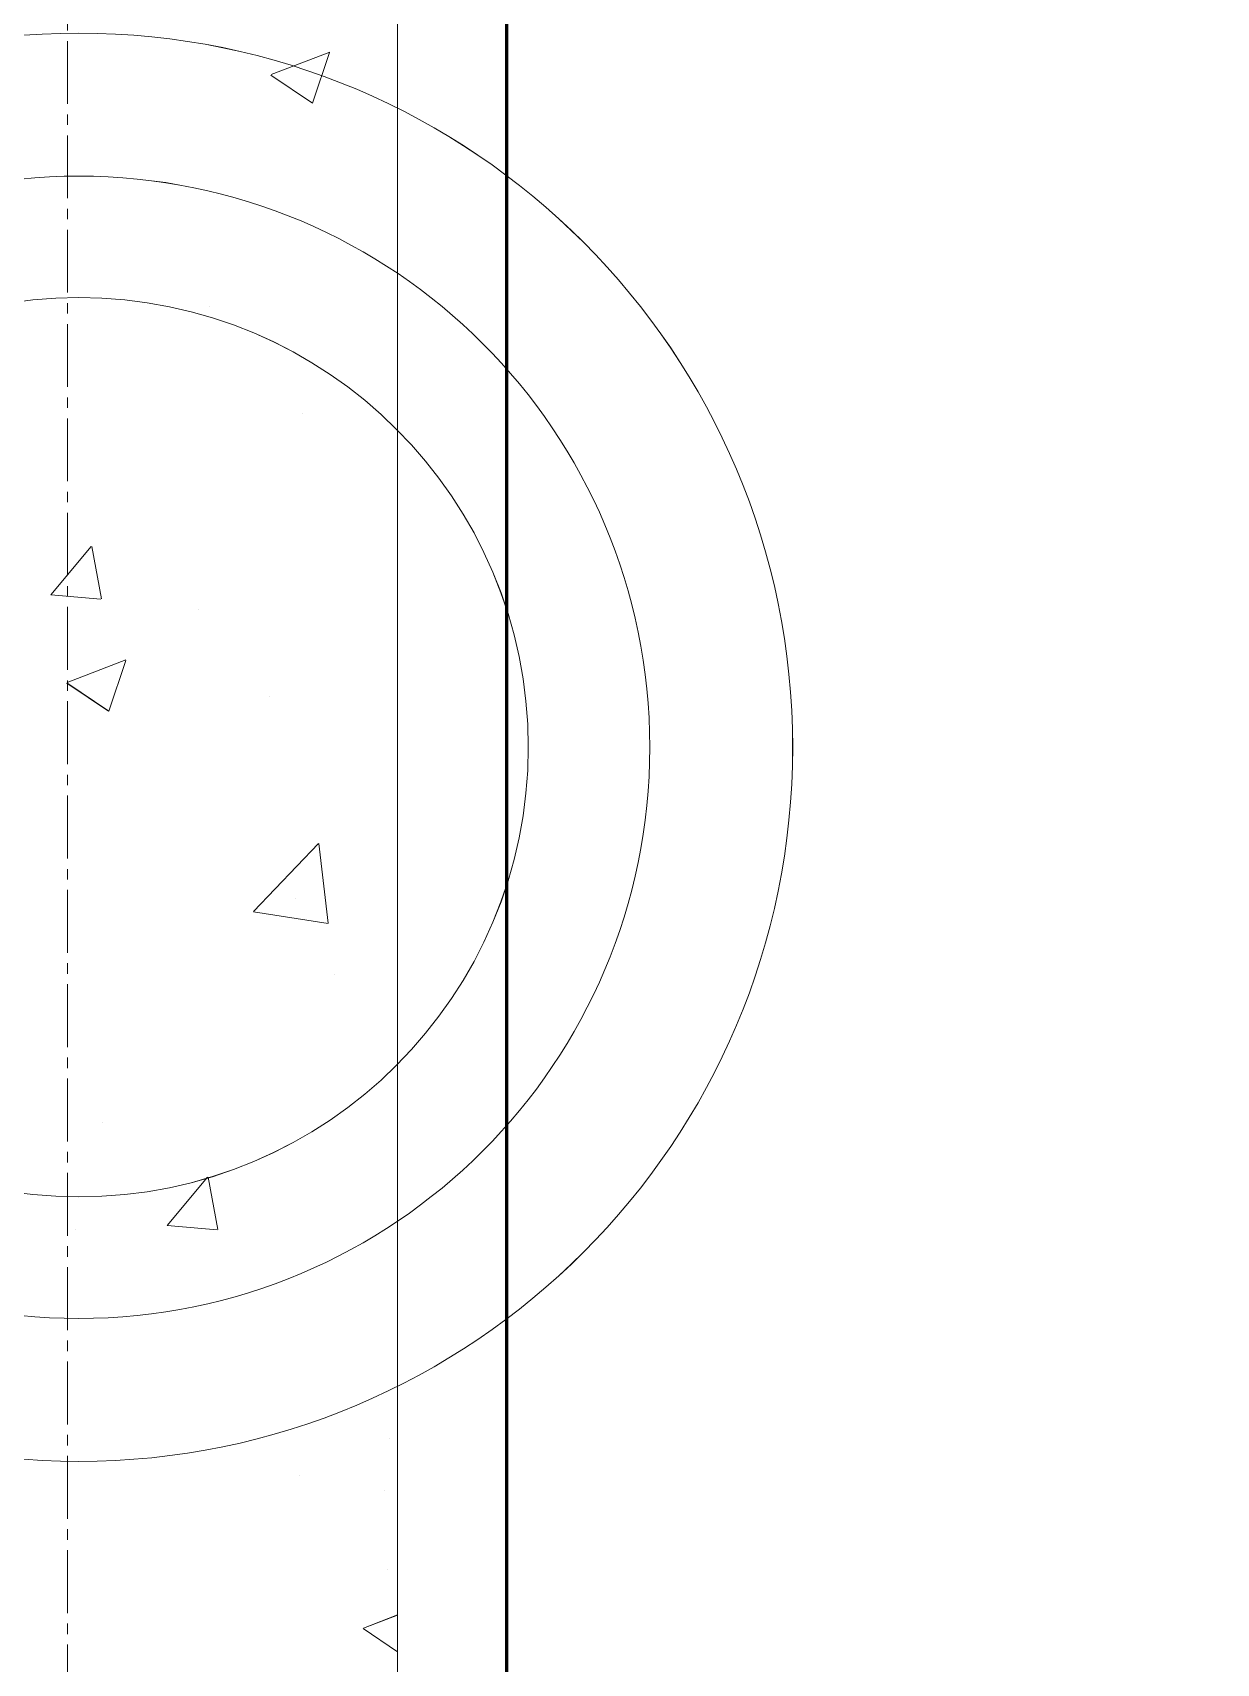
# Model space of a CAD drawing. Header units: millimetres. Extents: x 470010 to 1231400, y -134005 to 421770.
# Drawn here: x 672862.9 to 673221.7, y -36430.7 to -35936.7 of the extents above; entities that cross this region are included whole.
import ezdxf
from ezdxf.enums import TextEntityAlignment as Align

# ---------------------------------------------------------------- set-up
doc = ezdxf.new("R2010")
doc.units = ezdxf.units.MM
doc.linetypes.add('CENTER2', pattern=[28.575, 19.05, -3.175, 3.175, -3.175])
doc.layers.get('Defpoints').update_dxf_attribs({"color": 140})
for name, color, linetype, lineweight in [('0) шп потолок', 3, 'Continuous', 60), ('АР_Стены ПЕНОблок', 52, 'Continuous', 20), ('АР_Штриховка', 8, 'Continuous', 0)]:
    doc.layers.add(name, color=color, linetype=linetype, lineweight=lineweight)
doc.layers.add('АР_Делит', color=120, linetype='Continuous', lineweight=0, plot=False)
doc.layers.add('РД_Оси_100', color=7, linetype='Continuous', lineweight=0, true_color=0x525252)
doc.styles.add('style1', font='ARIALN.TTF')

# ---------------------------------------------------------------- blocks, each defined once
blk = doc.blocks.new('СОШ_2200_АР_ОСИ_М100_28.05.24')
at = {"layer": 'РД_Оси_100', "color": 251, "linetype": 'CENTER2', "true_color": 0x636466}
blk.add_line((0, -6155), (0, 139938.679), dxfattribs=at)
blk = doc.blocks.new('A$C9108343f')
at = {"layer": '0) шп потолок'}
blk.add_lwpolyline([(14844.96, 61875), (14844.96, 70530), (7287.91, 70530), (7287.91, 61455), (13824.96, 61455)], dxfattribs=at)
at = {"layer": 'АР_Делит', "color": 18, "true_color": 0x000000}
for radius in [216.34, 173.04, 136.21]:
    blk.add_circle((7158.34, 64213.08), radius, dxfattribs=at)
at = {"layer": 'АР_Стены ПЕНОблок', "color": 18, "linetype": 'Continuous', "lineweight": 20, "true_color": 0x000000}
blk.add_line((7254.96, 21355), (7254.96, 97555), dxfattribs=at)
at = {"layer": 'АР_Штриховка', "color": 18, "linetype": 'Continuous', "lineweight": 0, "true_color": 0x000000}
for p, q in [((7216.62, 64416.88), (7234.4, 64423.71)), ((7229.2, 64408.21), (7234.35, 64423.56)), ((7216.55, 64416.73), (7229.19, 64408.21)), ((7197.99, 64346.52), (7197.99, 64346.52)), ((7226.09, 64314.18), (7226.09, 64314.18)), ((7149.85, 64259.3), (7162.1, 64273.89)), ((7165.26, 64258.01), (7162.33, 64273.93)), ((7149.85, 64259.29), (7165.03, 64257.96)), ((7194.76, 64254.71), (7194.76, 64254.71)), ((7154.82, 64232.69), (7172.6, 64239.52)), ((7167.4, 64224.02), (7172.55, 64239.37)), ((7154.75, 64232.55), (7167.39, 64224.02)), ((7216.21, 64228.5), (7216.21, 64228.5)), ((7211.24, 64163.32), (7231.03, 64183.94)), ((7233.9, 64159.83), (7231.09, 64183.95)), ((7224.14, 64167.19), (7224.14, 64167.19)), ((7211.29, 64163.22), (7233.88, 64159.72)), ((7235.83, 64144.1), (7235.83, 64144.1)), ((7165.67, 64099.39), (7165.67, 64099.39)), ((7185.1, 64068.24), (7197.34, 64082.83)), ((7200.51, 64066.95), (7197.57, 64082.87)), ((7185.1, 64068.24), (7200.28, 64066.91)), ((7157.32, 64067.01), (7157.32, 64067.01)), ((7252.64, 64003.67), (7252.64, 64003.67)), ((7225.34, 63992.55), (7225.34, 63992.55)), ((7250.91, 63987.95), (7250.91, 63987.95)), ((7251.8, 63963.87), (7251.8, 63963.87)), ((7244.63, 63946.24), (7254.96, 63950.2)), ((7244.56, 63946.09), (7254.96, 63939.08))]:
    blk.add_line(p, q, dxfattribs=at)
at = {"layer": 'РД_Оси_100'}
blk.add_blockref('СОШ_2200_АР_ОСИ_М100_28.05.24', (7154.96, 6755), dxfattribs=at)
at = {"layer": 'Defpoints', "color": 18, "true_color": 0x000000, "style": 'style1'}
for p in [(143949.34, 316089.12), (143974.98, 281639.5), (143890.4, 273244.71), (143839.99, 264276.81), (143967.75, 254892.38), (12251.96, 104178.14), (12382.58, 96023.14)]:
    blk.add_attdef('АР-ПОМЕЩЕНИЕ:НАИМЕНОВАНИЕ', text='', height=100, dxfattribs=at).set_placement(p, align=Align.MIDDLE)
at = {"layer": 'Defpoints', "color": 18, "true_color": 0x000000, "style": 'style1', "flags": 8}
for p in [(143951.3, 279099.09), (143848.34, 269251.11), (143875.33, 260094.25), (144049.74, 250824.7), (163419.28, 238153.36), (155897.46, 237965.97), (183037.2, 237965.97), (143342.94, 237876.19)]:
    blk.add_attdef('АР-ПОМЕЩЕНИЕ:НАИМЕНОВАНИЕ', text='', height=100, dxfattribs=at).set_placement(p, align=Align.MIDDLE)

msp = doc.modelspace()

# ---------------------------------------------------------------- linework, layer by layer
at = {"layer": '0) шп потолок'}
msp.add_lwpolyline([(680563.57, -38491.242), (680563.57, -29836.242), (673006.525, -29836.242), (673006.525, -38911.242), (679543.57, -38911.242)], dxfattribs=at)
at = {"layer": 'АР_Делит', "color": 18, "true_color": 0x000000}
for radius in [216.336, 173.036, 136.212]:
    msp.add_circle((672876.957, -36153.162), radius, dxfattribs=at)
at = {"layer": 'АР_Стены ПЕНОблок', "color": 18, "linetype": 'Continuous', "lineweight": 20, "true_color": 0x000000}
msp.add_line((672973.57, -79011.242), (672973.57, -2811.242), dxfattribs=at)
at = {"layer": 'АР_Штриховка', "color": 18, "linetype": 'Continuous', "lineweight": 0, "true_color": 0x000000}
for p, q in [((672935.232, -35949.361), (672953.016, -35942.534)), ((672947.814, -35958.035), (672952.964, -35942.686)), ((672935.165, -35949.508), (672947.8, -35958.03)), ((672868.465, -36106.946), (672880.71, -36092.352)), ((672883.875, -36108.236), (672880.939, -36092.315)), ((672868.465, -36106.95), (672883.647, -36108.278)), ((672873.43, -36133.549), (672891.214, -36126.723)), ((672886.012, -36142.223), (672891.162, -36126.874)), ((672873.363, -36133.696), (672885.998, -36142.218)), ((672929.857, -36202.921), (672949.64, -36182.302)), ((672952.512, -36206.417), (672949.706, -36182.295)), ((672929.905, -36203.023), (672952.495, -36206.527)), ((672903.709, -36298.002), (672915.954, -36283.409)), ((672919.118, -36299.293), (672916.181, -36283.372)), ((672903.708, -36298.007), (672918.89, -36299.335)), ((672963.176, -36420.149), (672973.57, -36427.16)), ((672963.242, -36420.003), (672973.57, -36416.038))]:
    msp.add_line(p, q, dxfattribs=at)

# ---------------------------------------------------------------- block references
msp.add_blockref('A$C9108343f', (665718.612, -100366.242))
at = {"layer": 'РД_Оси_100'}
msp.add_blockref('СОШ_2200_АР_ОСИ_М100_28.05.24', (672873.57, -93611.242), dxfattribs=at)

doc.saveas('drawing.dxf')
